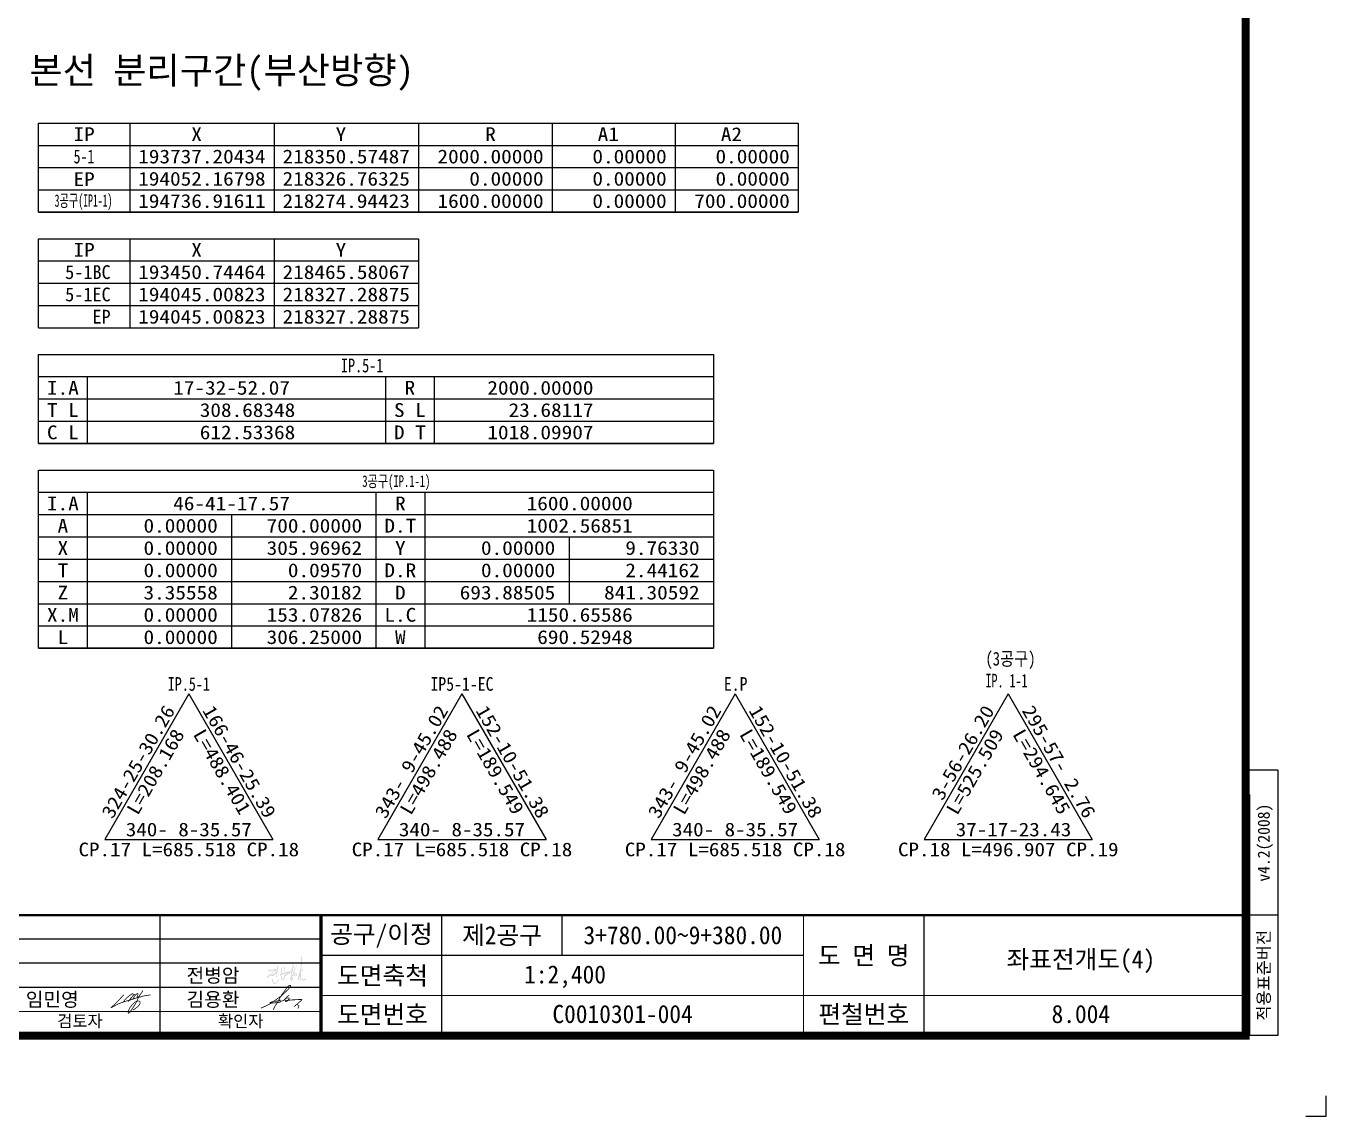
# Model space of a CAD drawing. Header units: millimetres. Extents: x 5421 to 6262, y 922 to 1516.
# Drawn here: x 5938.4 to 6261.9, y 921.7 to 1192.9 of the extents above; entities that cross this region are included whole.
import ezdxf
from ezdxf.enums import TextEntityAlignment as Align

# ---------------------------------------------------------------- set-up
doc = ezdxf.new("R2010")
doc.units = ezdxf.units.MM
for name, color, linetype in [('CA-ALGN-IPLN', 1, 'Continuous'), ('CA-ALGN-TEXT', 3, 'Continuous'), ('CA-TABL-LIN1', 4, 'Continuous'), ('CA-TABL-LIN2', 1, 'Continuous'), ('CA-TABL-TEX1', 6, 'Continuous'), ('CA-TABL-TEX2', 3, 'Continuous'), ('CA-TEXT', 3, 'Continuous'), ('CX-BORD', 3, 'Continuous'), ('CX-BORD-LIN1', 4, 'Continuous'), ('CX-BORD-LIN2', 3, 'Continuous'), ('CX-BORD-TEX2', 7, 'Continuous'), ('CX-BORD-TEX3', 6, 'Continuous'), ('CX-MISC', 2, 'Continuous'), ('CZ-TEX1', 6, 'Continuous')]:
    doc.layers.add(name, color=color, linetype=linetype)
doc.styles.add('RP2', font='DotumChe.ttf')
doc.styles.add('SEKO', font='DotumChe.ttf')
doc.styles.add('TB_TEXT', font='DotumChe.ttf')
doc.styles.add('TB_WBTXT', font='H2GTRE.TTF')
doc.styles.add('TB_WMTXT', font='DotumChe.ttf')

# ---------------------------------------------------------------- blocks, each defined once
blk = doc.blocks.new('CXBLKA1-KHCA')
at = {"layer": 'CX-BORD-TEX3'}
h = blk.add_hatch(color=256, dxfattribs=at)
h.paths.add_polyline_path([(561.18, 19.68), (561.15, 19.63), (561.07, 19.12), (560.88, 16.41), (560.66, 15.98), (560.6, 15.39), (560.35, 14.81), (560.21, 14.18), (560.3, 13.84), (560.57, 13.79), (561.17, 14.08), (561.31, 14.01), (561.49, 13.7), (561.73, 13.72), (562.18, 14.08), (562.2, 14.24), (562.13, 14.28), (561.7, 13.91), (561.56, 13.89), (561.29, 14.25), (561.05, 14.22), (560.54, 13.95), (560.4, 13.98), (560.39, 14.28), (560.53, 14.8), (560.59, 14.88), (560.61, 14.81), (560.64, 14.48), (560.81, 14.22), (560.89, 14.22), (560.93, 14.3), (560.87, 14.49), (560.96, 15.86), (561.02, 16.27), (561.2, 16.25), (561.41, 16.18), (561.51, 16.12), (561.58, 16.24), (561.4, 16.4), (561.21, 16.45), (561.05, 16.44), (561.19, 18.6), (561.31, 19.6), (561.23, 19.67)])
h.paths.add_polyline_path([(559.57, 15.36), (559.51, 15.32), (559.23, 15.19), (559.29, 15.09), (559.44, 14.95), (559.66, 14.94), (559.82, 15.11), (559.82, 15.32), (559.71, 15.36)], flags=16)
h.paths.add_polyline_path([(558.67, 14.1), (558.61, 14.03), (558.55, 14.06), (558.52, 14.01), (558.59, 13.89), (558.64, 13.84), (558.69, 13.92), (558.74, 14.07), (558.73, 14.17)], flags=16)
h.paths.add_polyline_path([(557.28, 15.56), (557.09, 15.51), (557.08, 15.1), (557.05, 15.09), (557.05, 14.98), (557.17, 15), (557.94, 15.5), (558.1, 15.69), (558.02, 15.71), (557.97, 15.66), (557.86, 15.67), (557.58, 15.35), (557.45, 15.28), (557.4, 15.33), (557.55, 15.61), (557.49, 15.63)], flags=16)
h.paths.add_polyline_path([(556.14, 15.1), (556.16, 15.2), (556.28, 15.19), (556.9, 15.46), (556.93, 15.23), (556.83, 14.51), (556.58, 14.02), (556.42, 13.97), (556.27, 14.14), (556.13, 14.68)], flags=16)
h.paths.add_polyline_path([(556.27, 16.9), (556.16, 16.99), (556.11, 16.89), (556.02, 15.96), (555.97, 15.24), (555.78, 15.15), (555.88, 15.02), (555.96, 15.04), (556.03, 14.3), (556.28, 13.85), (556.57, 13.81), (556.92, 14.26), (557.02, 14.71), (557.97, 15.36), (558.7, 16.11), (558.54, 14.98), (558.49, 14.61), (558.37, 14.3), (558.36, 13.92), (558.56, 13.7), (558.76, 13.7), (558.92, 13.98), (558.89, 14.41), (558.79, 14.43), (558.69, 14.39), (558.64, 14.35), (558.62, 14.41), (558.65, 14.54), (559.02, 15), (559.03, 15.05), (559.15, 15.07), (559.24, 14.89), (559.41, 14.77), (559.81, 14.85), (559.99, 15.09), (559.97, 15.34), (559.77, 15.52), (559.44, 15.48), (559.22, 15.37), (559.22, 15.72), (559.7, 16.95), (559.96, 17.25), (559.96, 17.4), (560.09, 17.58), (560, 17.56), (559.5, 16.8), (559.14, 16.01), (559.07, 15.62), (559.05, 15.24), (558.71, 14.86), (558.66, 14.89), (558.88, 16.14), (559.15, 17.21), (559.13, 17.59), (559.06, 17.64), (558.96, 17.51), (558.92, 17.18), (558.81, 16.64), (558.58, 16.19), (558.26, 15.83), (558.02, 15.95), (557.8, 15.89), (557.76, 15.83), (557.41, 15.77), (557.06, 15.67), (557.02, 17.04), (556.93, 17.11), (556.83, 17.08), (556.82, 16.92), (556.75, 16.8), (556.75, 16.64), (556.9, 16.63), (556.91, 15.65), (556.14, 15.35), (556.23, 16.47)])
h.paths.add_polyline_path([(553.83, 14.15), (553.9, 14.14), (554, 13.51), (554.26, 13.13), (554.6, 13.13), (555.02, 13.4), (555.45, 13.97), (555.54, 14.06), (555.56, 13.9), (555.08, 13.28), (554.6, 12.96), (554.21, 12.97), (553.92, 13.32), (553.79, 13.61), (553.76, 14.06)])
h.paths.add_polyline_path([(553.01, 14.94), (552.99, 14.92), (552.85, 14.79), (552.84, 14.71), (552.95, 14.74), (553.26, 15.05), (553.23, 15.07), (553.12, 15.02)], flags=16)
h.paths.add_polyline_path([(552.85, 16.39), (552.85, 16.51), (553.01, 16.5), (553.06, 16.45), (553.31, 16.21), (553.57, 16.22), (554.62, 16.56), (554.83, 16.55), (554.95, 16.46), (554.86, 16.36), (554.3, 15.87), (553.62, 15.18), (553.87, 15.06), (554.54, 15.51), (555.01, 16.23), (555.05, 17.42), (555.18, 17.42), (555.23, 16.77), (554.96, 14.35), (554.88, 14.45), (554.94, 15.73), (554.52, 15.27), (554.2, 15.04), (554.24, 14.83), (554.15, 14.77), (553.53, 15.01), (553.4, 14.98), (552.66, 14.38), (552.59, 14.53), (552.72, 14.87), (553.13, 15.2), (553.5, 15.22), (554.55, 16.32), (554.51, 16.36), (553.71, 16.1), (553.31, 16.02), (553, 16.19)])
at = {"layer": 'CX-BORD-LIN1', "const_width": 2}
blk.add_lwpolyline([(796, 0), (0, 0), (0, 554), (796, 554)], close=True, dxfattribs=at)
at = {"layer": 'CX-BORD-LIN1'}
for points, const_width in [([(796, 30), (0, 30)], 0.6), ([(566, 0), (566, 30)], 0.8), ([(566, 0), (566, 30)], 0.6), ([(686, 0), (686, 30)], 0.3), ([(566, 6), (270, 6)], 0.2)]:
    blk.add_lwpolyline(points, dxfattribs=dict(at, const_width=const_width))
blk.add_lwpolyline([(526, 0), (526, 30)], dxfattribs=at)
at = {"layer": 'CX-BORD-LIN2'}
for p, q in [((804, 66.03), (796, 66.03)), ((804, 66.03), (804, 0)), ((797, 60), (797, 0)), ((804, 30), (796, 30)), ((804, 0), (797, 0))]:
    blk.add_line(p, q, dxfattribs=at)
at = {"layer": 'CX-BORD-LIN2', "const_width": 0.3}
for points in [[(596, 0), (596, 30)], [(716, 0), (716, 30)], [(686, 20), (566, 20)], [(796, 10), (566, 10)]]:
    blk.add_lwpolyline(points, dxfattribs=at)
at = {"layer": 'CX-BORD-LIN2'}
for points in [[(626, 20), (626, 30)], [(566, 24), (270, 24)], [(566, 18), (270, 18)], [(566, 12), (270, 12)]]:
    blk.add_lwpolyline(points, dxfattribs=at)
at = {"layer": 'CX-BORD-TEX3', "const_width": 0.188}
for points in [[(516.86, 10.14), (516.64, 9.89), (516.46, 9.68), (516.31, 9.51), (516.19, 9.38), (516.09, 9.26), (516.01, 9.17), (515.94, 9.09), (515.88, 9.02), (515.81, 8.95), (515.75, 8.88), (515.69, 8.82), (515.62, 8.75), (515.56, 8.69), (515.49, 8.63), (515.43, 8.56), (515.37, 8.5), (515.31, 8.44), (515.24, 8.38), (515.18, 8.31), (515.12, 8.25), (515.07, 8.19), (515.01, 8.14), (514.95, 8.08), (514.9, 8.03), (514.85, 7.98), (514.81, 7.93), (514.76, 7.89), (514.72, 7.85), (514.67, 7.81), (514.62, 7.77), (514.57, 7.73), (514.52, 7.68), (514.47, 7.64), (514.42, 7.59), (514.36, 7.55), (514.3, 7.5), (514.25, 7.46), (514.19, 7.41), (514.14, 7.37), (514.1, 7.32), (514.05, 7.28), (514.02, 7.24), (513.98, 7.2), (513.95, 7.17), (513.92, 7.13), (513.9, 7.1), (513.87, 7.07), (513.85, 7.04), (513.82, 7.01), (513.8, 6.99), (513.78, 6.97), (513.77, 6.96), (513.77, 6.95), (513.78, 6.95), (513.8, 6.96), (513.84, 6.98), (513.89, 7.01), (513.96, 7.04), (514.05, 7.09), (514.14, 7.14), (514.24, 7.19), (514.35, 7.25), (514.46, 7.31), (514.57, 7.38), (514.69, 7.44), (514.8, 7.5), (514.91, 7.56), (515.02, 7.62), (515.13, 7.68), (515.23, 7.73), (515.34, 7.78), (515.44, 7.83), (515.54, 7.88), (515.64, 7.92), (515.74, 7.96), (515.84, 8), (515.94, 8.04), (516.04, 8.08), (516.13, 8.11), (516.23, 8.15), (516.33, 8.19), (516.43, 8.23), (516.54, 8.27), (516.64, 8.31), (516.74, 8.35), (516.85, 8.39), (516.96, 8.43), (517.07, 8.46), (517.18, 8.5), (517.29, 8.53), (517.41, 8.56), (517.52, 8.59), (517.64, 8.62), (517.76, 8.66), (517.89, 8.69), (518.02, 8.73), (518.15, 8.76), (518.28, 8.8), (518.42, 8.84), (518.56, 8.89), (518.69, 8.93), (518.83, 8.97), (518.96, 9.02), (519.09, 9.06), (519.22, 9.1), (519.34, 9.14), (519.46, 9.19), (519.59, 9.23), (519.71, 9.27), (519.83, 9.31), (519.96, 9.34), (520.09, 9.38), (520.22, 9.42), (520.36, 9.46), (520.49, 9.49), (520.63, 9.53), (520.77, 9.57), (520.9, 9.6), (521.03, 9.63), (521.15, 9.67), (521.27, 9.7), (521.38, 9.73), (521.48, 9.76), (521.59, 9.79), (521.69, 9.82), (521.79, 9.84), (521.9, 9.87), (522.01, 9.89), (522.13, 9.92), (522.26, 9.94), (522.4, 9.97), (522.57, 10), (522.76, 10.03), (522.99, 10.06), (523.25, 10.1), (523.56, 10.14)], [(516.76, 8.32), (516.88, 8.51), (516.99, 8.67), (517.09, 8.81), (517.18, 8.92), (517.26, 9.02), (517.33, 9.1), (517.4, 9.16), (517.46, 9.22), (517.52, 9.27), (517.57, 9.32), (517.62, 9.37), (517.67, 9.41), (517.72, 9.45), (517.77, 9.49), (517.81, 9.53), (517.86, 9.57), (517.91, 9.62), (517.96, 9.66), (518.02, 9.71), (518.07, 9.75), (518.12, 9.8), (518.18, 9.84), (518.23, 9.88), (518.28, 9.92), (518.33, 9.96), (518.38, 9.99), (518.42, 10.02), (518.47, 10.05), (518.51, 10.08), (518.55, 10.11), (518.59, 10.14), (518.63, 10.16), (518.67, 10.19), (518.7, 10.22), (518.74, 10.24), (518.77, 10.27), (518.8, 10.29), (518.84, 10.31), (518.87, 10.33), (518.89, 10.35), (518.92, 10.37), (518.95, 10.38), (518.98, 10.39), (519, 10.4), (519.03, 10.41), (519.05, 10.41), (519.07, 10.42), (519.1, 10.42), (519.12, 10.42), (519.15, 10.41), (519.17, 10.41), (519.19, 10.4), (519.21, 10.39), (519.23, 10.37), (519.24, 10.35), (519.26, 10.33), (519.27, 10.3), (519.28, 10.27), (519.28, 10.24), (519.28, 10.2), (519.28, 10.17), (519.28, 10.13), (519.27, 10.09), (519.26, 10.06), (519.25, 10.02), (519.23, 9.99), (519.22, 9.95), (519.2, 9.92), (519.18, 9.89), (519.15, 9.85), (519.13, 9.82), (519.1, 9.79), (519.08, 9.75), (519.05, 9.71), (519.02, 9.68), (518.99, 9.64), (518.96, 9.6), (518.93, 9.56), (518.9, 9.53), (518.86, 9.49), (518.83, 9.45), (518.79, 9.42), (518.76, 9.38), (518.72, 9.34), (518.69, 9.31), (518.65, 9.27), (518.62, 9.24), (518.58, 9.2), (518.55, 9.16), (518.51, 9.12), (518.48, 9.08), (518.44, 9.05), (518.41, 9.01), (518.38, 8.96), (518.34, 8.92), (518.3, 8.88), (518.27, 8.83), (518.23, 8.79), (518.2, 8.74), (518.16, 8.69), (518.13, 8.64), (518.11, 8.59), (518.09, 8.53), (518.07, 8.47)], [(519.29, 10.06), (519.37, 10.1), (519.43, 10.14), (519.5, 10.16), (519.55, 10.18), (519.6, 10.19), (519.65, 10.19), (519.69, 10.19), (519.72, 10.19), (519.75, 10.19), (519.77, 10.18), (519.79, 10.17), (519.8, 10.16), (519.8, 10.15), (519.81, 10.14), (519.8, 10.12), (519.79, 10.09), (519.77, 10.06), (519.75, 10.03), (519.73, 9.99), (519.7, 9.95), (519.68, 9.91), (519.65, 9.87), (519.62, 9.83), (519.59, 9.79), (519.57, 9.75), (519.54, 9.71), (519.52, 9.68), (519.5, 9.64), (519.48, 9.61), (519.46, 9.57), (519.43, 9.53), (519.41, 9.49), (519.38, 9.45), (519.35, 9.41), (519.32, 9.36), (519.28, 9.31), (519.23, 9.25), (519.17, 9.18), (519.1, 9.11), (519.01, 9.03)], [(519.85, 10.15), (519.97, 10.24), (520.07, 10.32), (520.15, 10.38), (520.21, 10.42), (520.26, 10.46), (520.3, 10.47), (520.33, 10.48), (520.36, 10.48), (520.38, 10.47), (520.4, 10.46), (520.41, 10.44), (520.42, 10.41), (520.43, 10.38), (520.44, 10.35), (520.44, 10.31), (520.44, 10.27), (520.43, 10.23), (520.42, 10.19), (520.41, 10.15), (520.39, 10.1), (520.38, 10.06), (520.36, 10.02), (520.35, 9.98), (520.33, 9.94), (520.32, 9.9), (520.31, 9.86), (520.3, 9.83), (520.28, 9.79), (520.27, 9.76), (520.26, 9.72), (520.25, 9.69), (520.23, 9.66), (520.22, 9.63), (520.21, 9.6), (520.19, 9.57), (520.18, 9.55), (520.18, 9.52), (520.18, 9.51), (520.19, 9.5), (520.21, 9.49), (520.23, 9.49), (520.27, 9.5), (520.31, 9.51), (520.36, 9.53), (520.42, 9.56), (520.47, 9.59), (520.53, 9.63), (520.58, 9.67), (520.63, 9.72), (520.68, 9.77), (520.72, 9.82), (520.77, 9.88), (520.81, 9.94), (520.85, 9.99), (520.88, 10.05), (520.92, 10.1), (520.96, 10.15), (520.99, 10.2), (521.02, 10.25), (521.06, 10.3), (521.09, 10.34), (521.12, 10.38), (521.15, 10.42), (521.18, 10.46), (521.21, 10.5), (521.23, 10.53), (521.26, 10.57), (521.29, 10.6), (521.32, 10.64), (521.35, 10.68), (521.38, 10.72), (521.41, 10.77), (521.45, 10.82), (521.48, 10.87), (521.52, 10.93), (521.55, 11), (521.58, 11.07), (521.59, 11.14), (521.6, 11.23), (521.59, 11.31)], [(551.05, 6.85), (551.38, 6.99), (551.66, 7.12), (551.91, 7.23), (552.13, 7.33), (552.32, 7.42), (552.49, 7.5), (552.64, 7.57), (552.78, 7.65), (552.92, 7.72), (553.05, 7.79), (553.18, 7.86), (553.3, 7.93), (553.42, 8), (553.54, 8.07), (553.65, 8.14), (553.76, 8.21), (553.87, 8.28), (553.97, 8.35), (554.07, 8.43), (554.17, 8.5), (554.27, 8.57), (554.36, 8.65), (554.46, 8.72), (554.56, 8.8), (554.66, 8.87), (554.76, 8.94), (554.86, 9.01), (554.96, 9.09), (555.06, 9.16), (555.16, 9.23), (555.26, 9.3), (555.36, 9.36), (555.46, 9.43), (555.56, 9.5), (555.65, 9.57), (555.74, 9.63), (555.84, 9.7), (555.92, 9.76), (556.01, 9.83), (556.1, 9.89), (556.18, 9.96), (556.26, 10.03), (556.34, 10.09), (556.42, 10.16), (556.49, 10.23), (556.56, 10.29), (556.63, 10.35), (556.69, 10.42), (556.75, 10.48), (556.81, 10.53), (556.87, 10.59), (556.92, 10.65), (556.98, 10.7), (557.03, 10.76), (557.09, 10.81), (557.14, 10.87), (557.2, 10.92), (557.26, 10.98), (557.32, 11.04), (557.38, 11.09), (557.44, 11.15), (557.5, 11.21), (557.56, 11.26), (557.62, 11.32), (557.67, 11.37), (557.72, 11.43), (557.77, 11.48), (557.82, 11.54), (557.87, 11.59), (557.91, 11.64), (557.95, 11.69), (557.99, 11.74), (558.03, 11.79), (558.06, 11.84), (558.09, 11.89), (558.13, 11.93), (558.15, 11.98), (558.18, 12.02), (558.21, 12.06), (558.24, 12.1), (558.27, 12.14), (558.29, 12.17), (558.31, 12.21), (558.34, 12.24), (558.36, 12.27), (558.37, 12.3), (558.38, 12.33), (558.39, 12.35), (558.39, 12.38), (558.39, 12.41), (558.39, 12.44), (558.37, 12.46), (558.36, 12.48), (558.34, 12.5), (558.31, 12.51), (558.28, 12.52), (558.25, 12.52), (558.21, 12.51), (558.17, 12.5), (558.12, 12.48), (558.07, 12.46), (558.03, 12.44), (557.97, 12.4), (557.92, 12.37), (557.87, 12.33), (557.82, 12.29), (557.77, 12.24), (557.71, 12.19), (557.66, 12.14), (557.61, 12.08), (557.56, 12.02), (557.51, 11.96), (557.46, 11.89), (557.42, 11.83), (557.37, 11.76), (557.33, 11.7), (557.28, 11.63), (557.24, 11.56), (557.19, 11.5), (557.15, 11.43), (557.1, 11.37), (557.06, 11.31), (557.01, 11.25), (556.97, 11.2), (556.92, 11.14), (556.87, 11.08), (556.82, 11.02), (556.78, 10.96), (556.73, 10.9), (556.68, 10.84), (556.63, 10.78), (556.58, 10.71), (556.53, 10.64), (556.47, 10.57), (556.42, 10.49), (556.37, 10.41), (556.31, 10.32), (556.25, 10.23), (556.19, 10.14), (556.14, 10.05), (556.08, 9.95), (556.02, 9.86), (555.97, 9.76), (555.91, 9.67), (555.86, 9.58), (555.81, 9.5), (555.76, 9.41), (555.71, 9.33), (555.66, 9.25), (555.61, 9.16), (555.56, 9.08), (555.51, 8.99), (555.47, 8.89), (555.42, 8.8), (555.37, 8.7), (555.31, 8.59), (555.26, 8.49), (555.2, 8.38), (555.14, 8.27), (555.08, 8.17), (555.01, 8.06), (554.95, 7.95), (554.88, 7.84), (554.81, 7.74), (554.74, 7.64), (554.68, 7.55), (554.62, 7.46), (554.57, 7.38), (554.53, 7.31), (554.49, 7.25), (554.46, 7.2), (554.44, 7.14), (554.41, 7.09), (554.39, 7.04), (554.36, 6.98), (554.33, 6.92), (554.3, 6.86), (554.27, 6.78), (554.24, 6.71), (554.2, 6.64), (554.16, 6.57), (554.13, 6.5), (554.09, 6.44), (554.06, 6.39)], [(555.52, 8.6), (555.66, 8.65), (555.75, 8.7), (555.81, 8.74), (555.83, 8.77), (555.82, 8.8), (555.8, 8.82), (555.76, 8.83), (555.7, 8.83), (555.65, 8.82), (555.59, 8.8), (555.52, 8.78), (555.45, 8.75), (555.38, 8.72), (555.31, 8.69), (555.24, 8.66), (555.16, 8.63), (555.08, 8.61), (555.01, 8.6), (554.93, 8.59), (554.85, 8.58), (554.77, 8.57), (554.7, 8.57), (554.62, 8.56), (554.55, 8.56), (554.49, 8.55), (554.42, 8.54), (554.36, 8.54), (554.3, 8.52), (554.24, 8.51), (554.18, 8.5), (554.12, 8.48), (554.06, 8.47), (553.99, 8.45), (553.92, 8.43), (553.86, 8.41), (553.79, 8.39), (553.72, 8.36), (553.65, 8.34), (553.58, 8.32), (553.52, 8.3), (553.46, 8.28), (553.41, 8.26), (553.36, 8.25), (553.32, 8.23), (553.29, 8.21), (553.27, 8.2), (553.26, 8.19), (553.27, 8.17), (553.29, 8.16), (553.32, 8.14), (553.37, 8.13), (553.42, 8.12), (553.49, 8.11), (553.56, 8.1), (553.65, 8.1), (553.73, 8.09), (553.82, 8.1), (553.92, 8.1), (554.02, 8.11), (554.11, 8.12), (554.21, 8.13), (554.31, 8.14), (554.4, 8.15), (554.49, 8.16), (554.58, 8.16), (554.66, 8.17), (554.74, 8.18), (554.81, 8.18), (554.88, 8.19), (554.96, 8.19), (555.03, 8.2), (555.1, 8.2), (555.17, 8.21), (555.24, 8.22), (555.31, 8.22), (555.38, 8.23), (555.45, 8.24), (555.51, 8.25), (555.57, 8.27), (555.63, 8.29), (555.68, 8.3), (555.72, 8.33), (555.77, 8.35), (555.81, 8.37), (555.84, 8.4), (555.88, 8.43), (555.93, 8.45), (555.97, 8.48), (556.02, 8.51), (556.08, 8.53), (556.14, 8.56), (556.2, 8.59), (556.26, 8.61), (556.32, 8.64), (556.38, 8.66), (556.44, 8.69), (556.5, 8.71), (556.56, 8.74), (556.61, 8.76), (556.66, 8.79), (556.72, 8.82), (556.77, 8.86), (556.82, 8.89), (556.87, 8.93), (556.92, 8.97), (556.97, 9.02), (557.02, 9.07), (557.06, 9.12), (557.11, 9.17), (557.15, 9.22), (557.19, 9.26), (557.22, 9.31), (557.25, 9.35), (557.28, 9.39), (557.3, 9.42), (557.32, 9.45), (557.34, 9.48), (557.36, 9.51), (557.38, 9.53), (557.4, 9.56), (557.42, 9.58), (557.45, 9.6), (557.48, 9.62), (557.5, 9.64), (557.53, 9.66), (557.57, 9.69), (557.6, 9.72), (557.64, 9.75), (557.68, 9.79), (557.72, 9.83), (557.77, 9.87), (557.82, 9.91), (557.88, 9.94), (557.95, 9.95), (558.02, 9.96), (558.1, 9.95)], [(520.53, 9.59), (520.49, 9.4), (520.44, 9.24), (520.39, 9.09), (520.34, 8.97), (520.3, 8.86), (520.25, 8.76), (520.21, 8.68), (520.17, 8.59), (520.13, 8.52), (520.09, 8.44), (520.06, 8.37), (520.03, 8.31), (519.99, 8.24), (519.96, 8.18), (519.93, 8.12), (519.89, 8.06), (519.86, 8), (519.83, 7.95), (519.79, 7.9), (519.76, 7.85), (519.73, 7.79), (519.69, 7.74), (519.65, 7.69), (519.62, 7.63), (519.58, 7.58), (519.55, 7.52), (519.51, 7.46), (519.47, 7.4), (519.44, 7.34), (519.4, 7.28), (519.37, 7.22), (519.33, 7.17), (519.3, 7.11), (519.27, 7.06), (519.24, 7), (519.2, 6.95), (519.17, 6.9), (519.14, 6.85), (519.11, 6.81), (519.08, 6.76), (519.05, 6.72), (519.02, 6.68), (518.99, 6.64), (518.96, 6.6), (518.93, 6.56), (518.9, 6.52), (518.87, 6.48), (518.84, 6.44), (518.81, 6.39), (518.78, 6.35), (518.75, 6.3), (518.72, 6.26), (518.69, 6.22), (518.66, 6.17), (518.64, 6.13), (518.61, 6.09), (518.59, 6.05), (518.57, 6.02), (518.55, 5.98), (518.53, 5.95), (518.51, 5.92), (518.49, 5.89), (518.47, 5.86), (518.45, 5.83), (518.43, 5.8), (518.4, 5.77), (518.37, 5.74), (518.35, 5.71), (518.32, 5.69), (518.29, 5.67), (518.26, 5.65), (518.24, 5.63), (518.21, 5.61), (518.18, 5.6), (518.16, 5.59), (518.13, 5.59), (518.11, 5.59), (518.09, 5.6), (518.07, 5.61), (518.05, 5.62), (518.04, 5.64), (518.03, 5.67), (518.02, 5.7), (518.01, 5.74), (518, 5.78), (518, 5.82), (518, 5.87), (518.01, 5.92), (518.02, 5.98), (518.04, 6.04), (518.06, 6.1), (518.08, 6.16), (518.1, 6.22), (518.13, 6.29), (518.15, 6.36), (518.18, 6.43), (518.21, 6.5), (518.24, 6.57), (518.27, 6.64), (518.31, 6.71), (518.34, 6.77), (518.37, 6.84), (518.4, 6.9), (518.44, 6.96), (518.47, 7.01), (518.5, 7.06), (518.53, 7.11), (518.57, 7.15), (518.6, 7.2), (518.64, 7.24), (518.67, 7.28), (518.71, 7.33), (518.74, 7.37), (518.78, 7.42), (518.82, 7.47), (518.86, 7.51), (518.9, 7.56), (518.94, 7.61), (518.98, 7.66), (519.02, 7.71), (519.06, 7.75), (519.11, 7.8), (519.15, 7.84), (519.2, 7.89), (519.24, 7.93), (519.29, 7.97), (519.33, 8.02), (519.38, 8.06), (519.42, 8.1), (519.47, 8.15), (519.52, 8.19), (519.56, 8.23), (519.61, 8.27), (519.66, 8.31), (519.71, 8.35), (519.76, 8.38), (519.81, 8.41), (519.87, 8.44), (519.92, 8.46), (519.98, 8.48), (520.03, 8.5), (520.09, 8.52), (520.14, 8.54), (520.19, 8.55), (520.24, 8.57), (520.29, 8.58), (520.34, 8.6), (520.39, 8.61), (520.43, 8.61), (520.48, 8.62), (520.53, 8.62), (520.57, 8.62), (520.62, 8.61), (520.67, 8.6), (520.71, 8.59), (520.76, 8.57), (520.8, 8.55), (520.84, 8.52), (520.87, 8.5), (520.9, 8.47), (520.92, 8.44), (520.94, 8.4), (520.95, 8.37), (520.96, 8.33), (520.97, 8.29), (520.97, 8.25), (520.97, 8.21), (520.96, 8.17), (520.96, 8.13), (520.95, 8.09), (520.94, 8.05), (520.93, 8), (520.92, 7.96), (520.91, 7.92), (520.9, 7.88), (520.88, 7.85), (520.86, 7.81), (520.84, 7.77), (520.82, 7.74), (520.8, 7.71), (520.78, 7.67), (520.76, 7.64), (520.73, 7.61), (520.71, 7.58), (520.68, 7.54), (520.65, 7.51), (520.62, 7.48), (520.59, 7.44), (520.55, 7.41), (520.52, 7.37), (520.49, 7.34), (520.45, 7.3), (520.42, 7.27), (520.38, 7.24), (520.35, 7.2), (520.31, 7.17), (520.27, 7.13), (520.23, 7.1), (520.2, 7.07), (520.16, 7.03), (520.12, 7), (520.08, 6.97), (520.04, 6.94), (520.01, 6.91), (519.97, 6.89), (519.93, 6.86), (519.9, 6.83), (519.86, 6.8), (519.83, 6.78), (519.8, 6.75), (519.77, 6.72), (519.73, 6.7), (519.7, 6.67), (519.67, 6.64), (519.64, 6.62), (519.6, 6.59), (519.57, 6.56), (519.53, 6.54), (519.48, 6.51), (519.43, 6.49), (519.37, 6.46), (519.3, 6.43), (519.22, 6.41), (519.13, 6.38)], [(557.15, 9.21), (557.28, 9.27), (557.4, 9.32), (557.51, 9.35), (557.61, 9.38), (557.7, 9.39), (557.77, 9.39), (557.84, 9.39), (557.89, 9.38), (557.94, 9.38), (557.98, 9.37), (558.01, 9.35), (558.04, 9.34), (558.06, 9.33), (558.08, 9.31), (558.08, 9.3), (558.09, 9.28), (558.09, 9.26), (558.09, 9.24), (558.09, 9.22), (558.08, 9.2), (558.06, 9.18), (558.05, 9.15), (558.03, 9.13), (558.01, 9.1), (557.98, 9.07), (557.96, 9.04), (557.93, 9), (557.9, 8.97), (557.86, 8.94), (557.83, 8.9), (557.79, 8.86), (557.76, 8.83), (557.73, 8.79), (557.69, 8.75), (557.66, 8.71), (557.63, 8.68), (557.59, 8.64), (557.55, 8.61), (557.52, 8.58), (557.48, 8.56), (557.44, 8.54), (557.4, 8.52), (557.36, 8.51), (557.31, 8.5), (557.27, 8.5), (557.23, 8.5), (557.19, 8.51), (557.16, 8.52), (557.13, 8.55), (557.1, 8.57), (557.07, 8.61), (557.05, 8.65), (557.03, 8.7), (557.01, 8.76), (556.99, 8.84), (556.98, 8.92)], [(557.07, 8.8), (557.34, 8.8), (557.56, 8.8), (557.75, 8.81), (557.91, 8.81), (558.05, 8.82), (558.16, 8.82), (558.26, 8.83), (558.35, 8.84), (558.44, 8.85), (558.52, 8.85), (558.6, 8.86), (558.68, 8.87), (558.76, 8.88), (558.83, 8.89), (558.9, 8.9), (558.97, 8.9), (559.04, 8.91), (559.11, 8.91), (559.18, 8.91), (559.25, 8.92), (559.32, 8.92), (559.39, 8.92), (559.46, 8.92), (559.54, 8.93), (559.62, 8.93), (559.7, 8.93), (559.78, 8.94), (559.86, 8.95), (559.94, 8.95), (560.02, 8.96), (560.1, 8.96), (560.17, 8.97), (560.24, 8.97), (560.31, 8.98), (560.37, 8.98), (560.43, 8.99), (560.48, 8.99), (560.53, 8.99), (560.57, 8.99), (560.61, 9), (560.64, 9), (560.68, 9), (560.71, 9), (560.74, 9), (560.76, 9), (560.79, 9), (560.82, 9), (560.85, 9), (560.89, 9), (560.92, 9), (560.96, 9), (561, 9), (561.03, 9), (561.07, 9), (561.1, 9), (561.13, 8.99), (561.16, 8.99), (561.19, 8.98), (561.21, 8.98), (561.23, 8.97), (561.24, 8.96), (561.24, 8.94), (561.24, 8.93), (561.23, 8.91), (561.21, 8.88), (561.19, 8.86), (561.16, 8.83), (561.13, 8.8), (561.09, 8.76), (561.05, 8.73), (561.01, 8.69), (560.96, 8.66), (560.92, 8.62), (560.87, 8.59), (560.83, 8.55), (560.78, 8.51), (560.74, 8.48), (560.69, 8.44), (560.65, 8.4), (560.6, 8.37), (560.56, 8.33), (560.52, 8.29), (560.48, 8.25), (560.44, 8.21), (560.4, 8.18), (560.36, 8.14), (560.32, 8.1), (560.29, 8.07), (560.25, 8.03), (560.22, 8), (560.18, 7.96), (560.15, 7.93), (560.12, 7.9), (560.08, 7.87), (560.05, 7.84), (560.02, 7.82), (559.98, 7.79), (559.95, 7.77), (559.91, 7.75), (559.88, 7.72), (559.84, 7.7), (559.8, 7.68), (559.76, 7.65), (559.72, 7.62), (559.68, 7.59), (559.64, 7.55), (559.6, 7.51), (559.56, 7.46), (559.51, 7.41), (559.46, 7.35), (559.41, 7.28), (559.36, 7.2)], [(560, 7.81), (560.17, 7.7), (560.29, 7.61), (560.38, 7.53), (560.43, 7.46), (560.45, 7.4), (560.46, 7.35), (560.45, 7.3), (560.44, 7.25), (560.42, 7.21), (560.41, 7.17), (560.39, 7.12), (560.37, 7.07), (560.34, 7.01), (560.3, 6.94), (560.25, 6.85), (560.19, 6.75)]]:
    blk.add_lwpolyline(points, dxfattribs=at)
at = {"layer": 'CX-MISC'}
blk.add_lwpolyline([(811, -20), (816, -20), (816, -15)], dxfattribs=at)
at = {"layer": 'CX-BORD-LIN1', "style": 'TB_TEXT'}
for tag, height, p in [('TR_RNUM4', 3, (285.11, 26.64)), ('TR_RDAT4', 3.5, (317.5, 27)), ('TR_DGN4', 3.5, (459.12, 27)), ('TR_CHK4', 3.5, (499.12, 27)), ('TR_APP4', 3.5, (539.12, 27)), ('TR_RDAT3', 3.5, (317.5, 21)), ('TR_DGN3', 3.5, (459.12, 21)), ('TR_CHK3', 3.5, (499.12, 21)), ('TR_APP3', 3.5, (539.12, 21)), ('TR_RNUM3', 3, (285.11, 20.64)), ('TR_RDAT2', 3.5, (317.5, 15)), ('TR_DGN2', 3.5, (459.12, 15)), ('TR_CHK2', 3.5, (499.12, 15)), ('TR_APP2', 3.5, (539.12, 15)), ('TR_RNUM2', 3, (285.11, 14.64)), ('TR_RNUM1', 3, (285.11, 8.64)), ('TR_RDAT1', 3.5, (317.5, 9)), ('TR_DGN1', 3.5, (459.12, 9)), ('TR_CHK1', 3.5, (499.12, 9)), ('TR_APP1', 3.5, (539.12, 9))]:
    blk.add_attdef(tag, text='', height=height, dxfattribs=at).set_placement(p, align=Align.MIDDLE_CENTER)
for tag, p in [('TR_RCON4', (342.3, 27)), ('TR_RCON3', (342.3, 21)), ('TR_RCON2', (342.3, 15)), ('TR_RCON1', (342.3, 9))]:
    blk.add_attdef(tag, text='', height=3.5, dxfattribs=at).set_placement(p, align=Align.MIDDLE_LEFT)
at = {"layer": 'CX-BORD-LIN2', "style": 'TB_TEXT'}
blk.add_text('적용표준버전', height=3, rotation=90, dxfattribs=at).set_placement((800.5, 15), align=Align.MIDDLE_CENTER)
blk.add_attdef('TD_VERSION', text='', height=3, rotation=90, dxfattribs=at).set_placement((800.5, 48.01), align=Align.MIDDLE_CENTER)
at = {"layer": 'CX-BORD-TEX2', "style": 'TB_WMTXT'}
for tag, height, p in [('TB_CNAME', 5, (15.34, 531.83)), ('TB_CSCOP', 4, (16.63, 523.83))]:
    blk.add_attdef(tag, text='', height=height, dxfattribs=at).set_placement(p, align=Align.BOTTOM_LEFT)
at = {"layer": 'CX-BORD-TEX2', "style": 'TB_WBTXT'}
for tag, height, p in [('TB_MTITIL', 10, (398, 533.33)), ('TB_STITL', 7, (398, 518.33))]:
    blk.add_attdef(tag, text='', height=height, dxfattribs=at).set_placement(p, align=Align.MIDDLE_CENTER)
at = {"layer": 'CX-BORD-TEX3', "style": 'TB_TEXT'}
for s, height, p in [('공구/이정', 4.5, (581, 25)), ('도 면 명', 4.5, (701, 20)), ('도면축척', 4.5, (581.29, 15)), ('도면번호', 4.5, (581.29, 5.39)), ('편철번호', 4.5, (701, 5.39)), ('검토자', 3, (506, 3.66)), ('확인자', 3, (546, 3.66))]:
    blk.add_text(s, height=height, dxfattribs=at).set_placement(p, align=Align.MIDDLE)
for tag, height, p in [('TD_DCOMP', 4.5, (217.5, 25)), ('TD_CSECT', 4.5, (611, 25)), ('TD_CDIST', 4.5, (656, 25)), ('TD_DNAME_TOP', 4.5, (755, 25)), ('TD_DNAME_MAIN', 4.5, (755, 19.01)), ('TD_CCOMP', 4.5, (217.5, 15)), ('TD_HSCAL', 4.5, (626.7, 15.24)), ('TD_VSCAL', 4.5, (655.78, 15.24)), ('TD_DNAME_BOT', 3, (755, 13.65)), ('TD_CNAME', 5, (65, 5.75)), ('TD_FIELD', 4.5, (182.5, 5.53)), ('TD_CSTEP', 4.5, (253.24, 5.53)), ('TD_DWGCODE', 4.5, (641, 5.39)), ('TD_DWGNO', 4.5, (755, 5.39))]:
    blk.add_attdef(tag, text='', height=height, dxfattribs=at).set_placement(p, align=Align.MIDDLE_CENTER)

msp = doc.modelspace()

# ---------------------------------------------------------------- linework, layer by layer
at = {"layer": 'CA-ALGN-IPLN', "linetype": 'Continuous'}
for p, q in [((5978.95, 1026.73), (5958.04, 990.52)), ((5978.95, 1026.73), (5999.86, 990.52)), ((6046.9, 1026.73), (6025.99, 990.52)), ((6046.9, 1026.73), (6067.81, 990.52)), ((6114.86, 1026.73), (6093.95, 990.52)), ((6114.86, 1026.73), (6135.77, 990.52)), ((6182.81, 1026.73), (6161.9, 990.52)), ((6182.81, 1026.73), (6203.72, 990.52)), ((5958.04, 990.52), (5999.86, 990.52)), ((6025.99, 990.52), (6067.81, 990.52)), ((6093.95, 990.52), (6135.77, 990.52)), ((6161.9, 990.52), (6203.72, 990.52))]:
    msp.add_line(p, q, dxfattribs=at)
at = {"layer": 'CA-TABL-LIN1', "linetype": 'Continuous'}
for p, q in [((5941.55, 1168.78), (6130.57, 1168.78)), ((5941.55, 1146.6), (5941.55, 1168.78)), ((5964.25, 1168.78), (5964.25, 1146.6)), ((6130.57, 1168.78), (6130.57, 1146.6)), ((5941.55, 1163.23), (6130.57, 1163.23)), ((5941.55, 1163.23), (6130.57, 1163.23)), ((6130.57, 1146.6), (5941.55, 1146.6)), ((5941.55, 1146.6), (6130.57, 1146.6)), ((5941.55, 1140), (6036.06, 1140)), ((5941.55, 1117.82), (5941.55, 1140)), ((5964.25, 1140), (5964.25, 1117.82)), ((6036.06, 1140), (6036.06, 1117.82)), ((5941.55, 1134.46), (6036.06, 1134.46)), ((5941.55, 1117.82), (6036.06, 1117.82)), ((5941.55, 1111.22), (6109.45, 1111.22)), ((5941.55, 1089.05), (5941.55, 1111.22)), ((6109.45, 1111.22), (6109.45, 1089.05)), ((5941.55, 1105.68), (6109.45, 1105.68)), ((5953.69, 1105.68), (5953.69, 1089.05)), ((6027.87, 1105.68), (6027.87, 1089.05)), ((6040.02, 1105.68), (6040.02, 1089.05)), ((6109.45, 1089.05), (5941.55, 1089.05)), ((5941.55, 1089.05), (6109.45, 1089.05)), ((5941.55, 1082.45), (6109.45, 1082.45)), ((5941.55, 1038.1), (5941.55, 1082.45)), ((6109.45, 1082.45), (6109.45, 1038.1)), ((5941.55, 1076.9), (6109.45, 1076.9)), ((5953.69, 1076.9), (5953.69, 1038.1)), ((6025.5, 1076.9), (6025.5, 1038.1)), ((6037.64, 1076.9), (6037.64, 1038.1)), ((6109.45, 1038.1), (5941.55, 1038.1)), ((5941.55, 1038.1), (6109.45, 1038.1))]:
    msp.add_line(p, q, dxfattribs=at)
at = {"layer": 'CA-TABL-LIN2', "linetype": 'Continuous'}
for p, q in [((6000.15, 1168.78), (6000.15, 1146.6)), ((6036.06, 1168.78), (6036.06, 1146.6)), ((6069.32, 1168.78), (6069.32, 1146.6)), ((6099.95, 1168.78), (6099.95, 1146.6)), ((5941.55, 1157.69), (6130.57, 1157.69)), ((5941.55, 1152.14), (6130.57, 1152.14)), ((6000.15, 1140), (6000.15, 1117.82)), ((5941.55, 1128.91), (6036.06, 1128.91)), ((5941.55, 1123.37), (6036.06, 1123.37)), ((5941.55, 1100.14), (6109.45, 1100.14)), ((5941.55, 1094.59), (6109.45, 1094.59)), ((5941.55, 1071.36), (6109.45, 1071.36)), ((5989.59, 1071.36), (5989.59, 1038.1)), ((5941.55, 1065.82), (6109.45, 1065.82)), ((6073.55, 1065.82), (6073.55, 1049.18)), ((5941.55, 1060.27), (6109.45, 1060.27)), ((5941.55, 1054.73), (6109.45, 1054.73)), ((5941.55, 1049.18), (6109.45, 1049.18)), ((5941.55, 1043.64), (6109.45, 1043.64))]:
    msp.add_line(p, q, dxfattribs=at)

# ---------------------------------------------------------------- block references
at = {"layer": 'CX-BORD'}
ref = msp.add_blockref('CXBLKA1-KHCA', (5445.86, 941.71), dxfattribs=at)
ref.add_attrib('TD_DNAME_MAIN', '좌표전개도(4)', dxfattribs={"layer": 'CX-BORD-TEX3', "height": 4.5, "style": 'TB_TEXT'}).set_placement((6200.86, 960.72), align=Align.MIDDLE_CENTER)
ref.add_attrib('TD_CSECT', '제2공구', dxfattribs={"layer": 'CX-BORD-TEX3', "height": 4.5, "style": 'TB_TEXT'}).set_placement((6056.86, 966.71), align=Align.MIDDLE_CENTER)
ref.add_attrib('TD_CDIST', '3+780.00~9+380.00', dxfattribs={"layer": 'CX-BORD-TEX3', "height": 4.5, "style": 'TB_TEXT'}).set_placement((6101.86, 966.71), align=Align.MIDDLE_CENTER)
ref.add_attrib('TD_HSCAL', '1:2,400', dxfattribs={"layer": 'CX-BORD-TEX3', "height": 4.5, "style": 'TB_TEXT'}).set_placement((6072.55, 956.95), align=Align.MIDDLE_CENTER)
ref.add_attrib('TR_CHK1', '임민영', dxfattribs={"layer": 'CX-BORD-LIN1', "height": 3.5, "style": 'TB_TEXT'}).set_placement((5944.97, 950.71), align=Align.MIDDLE_CENTER)
ref.add_attrib('TR_APP1', '김용환', dxfattribs={"layer": 'CX-BORD-LIN1', "height": 3.5, "style": 'TB_TEXT'}).set_placement((5984.97, 950.71), align=Align.MIDDLE_CENTER)
ref.add_attrib('TR_APP2', '전병암', dxfattribs={"layer": 'CX-BORD-LIN1', "height": 3.5, "style": 'TB_TEXT'}).set_placement((5984.97, 956.71), align=Align.MIDDLE_CENTER)
ref.add_attrib('TD_DWGNO', '8.004', dxfattribs={"layer": 'CX-BORD-TEX3', "height": 4.5, "style": 'TB_TEXT'}).set_placement((6200.86, 947.1), align=Align.MIDDLE_CENTER)
ref.add_attrib('TD_DWGCODE', 'C0010301-004', dxfattribs={"layer": 'CX-BORD-TEX3', "height": 4.5, "style": 'TB_TEXT'}).set_placement((6086.86, 947.1), align=Align.MIDDLE_CENTER)
ref.add_attrib('TD_VERSION', 'v4.2(2008)', dxfattribs={"layer": 'CX-BORD-LIN2', "height": 3, "rotation": 90, "style": 'TB_TEXT'}).set_placement((6246.36, 989.73), align=Align.MIDDLE_CENTER)

# ---------------------------------------------------------------- texts
at = {"layer": 'CA-ALGN-TEXT'}
for s, style, width, p, p2 in [('(3공구)', 'SEKO', 0.99894, (6177.15, 1033.81), (6189.6, 1033.81)), ('IP. 1-1', 'RP2', 0.552268, (6177.15, 1028.34), (6187.6, 1028.34)), ('IP.5-1', 'RP2', 0.673077, (5973.72, 1027.52), (5984.18, 1027.52)), ('IP5-1-EC', 'RP2', 0.613437, (6039.06, 1027.52), (6054.74, 1027.52)), ('     E.P', 'RP2', 0.637652, (6102.25, 1027.52), (6117.93, 1027.52))]:
    msp.add_text(s, height=3.398, dxfattribs=dict(at, style=style, width=width)).set_placement(p, p2, align=Align.FIT)
at = {"layer": 'CA-TABL-TEX1'}
for s, height, style, width, p, p2 in [('IP', 3.432, 'RP2', 1.242604, (5950.26, 1164.29), (5955.54, 1164.29)), ('X', 3.43, 'RP2', 0.950226, (5979.56, 1164.29), (5982.2, 1164.29)), ('Y', 3.43, 'RP2', 0.950226, (6015.47, 1164.29), (6018.11, 1164.29)), ('R', 3.43, 'RP2', 0.897436, (6052.69, 1164.29), (6055.33, 1164.29)), ('A1', 3.432, 'RP2', 1.114058, (6080.67, 1164.29), (6085.95, 1164.29)), ('A2', 3.432, 'RP2', 0.923077, (6111.3, 1164.29), (6116.58, 1164.29)), ('5-1', 3.432, 'RP2', 0.557195, (5950.28, 1158.74), (5955.47, 1158.74)), ('EP', 3.432, 'RP2', 0.873181, (5950.26, 1153.1), (5955.54, 1153.1)), ('3공구(IP1-1)', 3.089, 'SEKO', 0.595669, (5945.56, 1147.95), (5959.93, 1147.95)), ('IP', 3.432, 'RP2', 1.242604, (5950.26, 1135.51), (5955.54, 1135.51)), ('X', 3.43, 'RP2', 0.950226, (5979.56, 1135.51), (5982.2, 1135.51)), ('Y', 3.43, 'RP2', 0.950226, (6015.47, 1135.51), (6018.11, 1135.51)), ('  5-1BC', 3.432, 'RP2', 0.659341, (5943.66, 1129.97), (5959.5, 1129.97)), ('  5-1EC', 3.432, 'RP2', 0.668435, (5943.66, 1124.42), (5959.5, 1124.42)), ('     EP', 3.432, 'RP2', 0.682557, (5943.66, 1118.88), (5959.5, 1118.88)), ('IP.5-1', 3.432, 'RP2', 0.673077, (6016.79, 1106.74), (6027.35, 1106.74)), ('I.A', 3.432, 'RP2', 1.384615, (5943.66, 1101.19), (5951.58, 1101.19)), ('R', 3.43, 'RP2', 0.897436, (6032.63, 1101.19), (6035.27, 1101.19)), ('T L', 3.432, 'RP2', 0.914369, (5943.66, 1095.65), (5951.58, 1095.65)), ('S L', 3.432, 'RP2', 0.850202, (6029.99, 1095.65), (6037.91, 1095.65)), ('C L', 3.432, 'RP2', 0.835544, (5943.66, 1090.1), (5951.58, 1090.1)), ('D T', 3.432, 'RP2', 0.850202, (6029.99, 1090.1), (6037.91, 1090.1)), ('3공구(IP.1-1)', 2.9172, 'SEKO', 0.700183, (6022.11, 1078.22), (6039.04, 1078.22)), ('I.A', 3.432, 'RP2', 1.384615, (5943.66, 1072.42), (5951.58, 1072.42)), ('R', 3.43, 'RP2', 0.897436, (6030.25, 1072.42), (6032.89, 1072.42)), ('A', 3.43, 'RP2', 0.950226, (5946.3, 1066.87), (5948.94, 1066.87)), ('D.T', 3.432, 'RP2', 1.053512, (6027.61, 1066.87), (6035.53, 1066.87)), ('X', 3.43, 'RP2', 0.950226, (5946.3, 1061.33), (5948.94, 1061.33)), ('Y', 3.43, 'RP2', 0.950226, (6030.25, 1061.33), (6032.89, 1061.33)), ('T', 3.43, 'RP2', 1.076923, (5946.3, 1055.78), (5948.94, 1055.78)), ('D.R', 3.432, 'RP2', 0.989011, (6027.61, 1055.78), (6035.53, 1055.78)), ('Z', 3.43, 'RP2', 0.950226, (5946.3, 1050.24), (5948.94, 1050.24)), ('D', 3.43, 'RP2', 0.897436, (6030.25, 1050.24), (6032.89, 1050.24)), ('X.M', 3.432, 'RP2', 0.969231, (5943.66, 1044.7), (5951.58, 1044.7)), ('L.C', 3.432, 'RP2', 1.076923, (6027.61, 1044.7), (6035.53, 1044.7)), ('L', 3.43, 'RP2', 1.009615, (5946.3, 1039.15), (5948.94, 1039.15)), ('W', 3.43, 'RP2', 0.734266, (6030.25, 1039.15), (6032.89, 1039.15))]:
    msp.add_text(s, height=height, dxfattribs=dict(at, style=style, width=width)).set_placement(p, p2, align=Align.FIT)
at = {"layer": 'CA-TABL-TEX2', "style": 'RP2'}
for s, width, p, p2 in [('193737.20434', 0.850202, (5966.36, 1158.74), (5998.04, 1158.74)), ('218350.57487', 0.853948, (6002.27, 1158.74), (6033.95, 1158.74)), (' 2000.00000', 0.85429, (6038.17, 1158.74), (6067.21, 1158.74)), ('   0.00000', 0.850202, (6071.43, 1158.74), (6097.83, 1158.74)), ('   0.00000', 0.850202, (6102.06, 1158.74), (6128.46, 1158.74)), ('194052.16798', 0.853948, (5966.36, 1153.2), (5998.04, 1153.2)), ('218326.76325', 0.853948, (6002.27, 1153.2), (6033.95, 1153.2)), ('    0.00000', 0.842144, (6038.17, 1153.2), (6067.21, 1153.2)), ('   0.00000', 0.850202, (6071.43, 1153.2), (6097.83, 1153.2)), ('   0.00000', 0.850202, (6102.06, 1153.2), (6128.46, 1153.2)), ('194736.91611', 0.877132, (5966.36, 1147.66), (5998.04, 1147.66)), ('218274.94423', 0.853948, (6002.27, 1147.66), (6033.95, 1147.66)), (' 1600.00000', 0.85429, (6038.17, 1147.66), (6067.21, 1147.66)), ('   0.00000', 0.850202, (6071.43, 1147.66), (6097.83, 1147.66)), (' 700.00000', 0.859247, (6102.06, 1147.66), (6128.46, 1147.66)), ('193450.74464', 0.850202, (5966.36, 1129.97), (5998.04, 1129.97)), ('218465.58067', 0.853948, (6002.27, 1129.97), (6033.95, 1129.97)), ('194045.00823', 0.853948, (5966.36, 1124.42), (5998.04, 1124.42)), ('218327.28875', 0.853948, (6002.27, 1124.42), (6033.95, 1124.42)), ('194045.00823', 0.853948, (5966.36, 1118.88), (5998.04, 1118.88)), ('218327.28875', 0.853948, (6002.27, 1118.88), (6033.95, 1118.88)), ('17-32-52.07', 0.81138, (5975.07, 1101.19), (6004.11, 1101.19)), ('17-32-52.07', 0.81138, (5975.07, 1101.19), (6004.11, 1101.19)), ('  2000.00000', 0.84649, (6047.94, 1101.19), (6079.62, 1101.19)), ('   308.68348', 0.842809, (5973.75, 1095.65), (6005.43, 1095.65)), ('    23.68117', 0.839161, (6047.94, 1095.65), (6079.62, 1095.65)), ('   612.53368', 0.842809, (5973.75, 1090.1), (6005.43, 1090.1)), ('  1018.09907', 0.84649, (6047.94, 1090.1), (6079.62, 1090.1)), ('46-41-17.57', 0.81138, (5975.07, 1072.42), (6004.11, 1072.42)), ('46-41-17.57', 0.81138, (5975.07, 1072.42), (6004.11, 1072.42)), ('  1600.00000', 0.84649, (6057.71, 1072.42), (6089.39, 1072.42)), ('     0.00000', 0.835544, (5954.48, 1066.87), (5986.16, 1066.87)), ('   700.00000', 0.842809, (5990.39, 1066.87), (6022.07, 1066.87)), ('  1002.56851', 0.869265, (6057.71, 1066.87), (6089.39, 1066.87)), ('     0.00000', 0.835544, (5954.48, 1061.33), (5986.16, 1061.33)), ('   305.96962', 0.842809, (5990.39, 1061.33), (6022.07, 1061.33)), ('     0.00000', 0.835544, (6038.43, 1061.33), (6070.11, 1061.33)), ('     9.76330', 0.835544, (6074.34, 1061.33), (6106.02, 1061.33)), ('     0.00000', 0.835544, (5954.48, 1055.78), (5986.16, 1055.78)), ('     0.09570', 0.835544, (5990.39, 1055.78), (6022.07, 1055.78)), ('     0.00000', 0.835544, (6038.43, 1055.78), (6070.11, 1055.78)), ('     2.44162', 0.835544, (6074.34, 1055.78), (6106.02, 1055.78)), ('     3.35558', 0.835544, (5954.48, 1050.24), (5986.16, 1050.24)), ('     2.30182', 0.835544, (5990.39, 1050.24), (6022.07, 1050.24)), ('   693.88505', 0.842809, (6038.43, 1050.24), (6070.11, 1050.24)), ('   841.30592', 0.842809, (6074.34, 1050.24), (6106.02, 1050.24)), ('     0.00000', 0.835544, (5954.48, 1044.7), (5986.16, 1044.7)), ('   153.07826', 0.842809, (5990.39, 1044.7), (6022.07, 1044.7)), ('  1150.65586', 0.84649, (6057.71, 1044.7), (6089.39, 1044.7)), ('     0.00000', 0.835544, (5954.48, 1039.15), (5986.16, 1039.15)), ('   306.25000', 0.842809, (5990.39, 1039.15), (6022.07, 1039.15)), ('   690.52948', 0.842809, (6057.71, 1039.15), (6089.39, 1039.15))]:
    msp.add_text(s, height=3.432, dxfattribs=dict(at, width=width)).set_placement(p, p2, align=Align.FIT)
at = {"layer": 'CA-TEXT', "style": 'RP2'}
for s, height, rotation, width, p, p2 in [('324-25-30.26', 3.3977, 60, 0.811072, (5959.98, 995.44), (5975.66, 1022.6)), ('166-46-25.39', 3.3977, 300, 0.81448, (5982.24, 1022.6), (5997.92, 995.44)), ('343- 9-45.02', 3.3977, 60, 0.807692, (6027.93, 995.44), (6043.61, 1022.6)), ('152-10-51.38', 3.3977, 300, 0.811072, (6050.2, 1022.6), (6065.88, 995.44)), ('343- 9-45.02', 3.3977, 60, 0.807692, (6095.88, 995.44), (6111.56, 1022.6)), ('152-10-51.38', 3.3977, 300, 0.811072, (6118.15, 1022.6), (6133.83, 995.44)), ('  3-56-26.20', 3.3977, 60, 0.804341, (6163.84, 995.44), (6179.52, 1022.6)), ('295-57- 2.76', 3.3977, 300, 0.807692, (6186.1, 1022.6), (6201.79, 995.44)), ('L=208.168', 3.398, 60, 0.855204, (5966.24, 996.35), (5978, 1016.72)), ('L=488.401', 3.398, 300, 0.886492, (5979.9, 1016.72), (5991.66, 996.35)), ('L=498.488', 3.398, 60, 0.855204, (6034.19, 996.35), (6045.95, 1016.72)), ('L=189.549', 3.398, 300, 0.860264, (6047.86, 1016.72), (6059.62, 996.35)), ('L=498.488', 3.398, 60, 0.855204, (6102.14, 996.35), (6113.91, 1016.72)), ('L=189.549', 3.398, 300, 0.860264, (6115.81, 1016.72), (6127.57, 996.35)), ('L=525.509', 3.398, 60, 0.860264, (6170.1, 996.35), (6181.86, 1016.72)), ('L=294.645', 3.398, 300, 0.855204, (6183.76, 1016.72), (6195.52, 996.35)), (' 37-17-23.43', 3.3977, 360, 0.807692, (6167.13, 991.3), (6198.49, 991.3)), ('L=496.907', 3.398, 360, 0.855204, (6171.05, 986.34), (6194.57, 986.34))]:
    msp.add_text(s, height=height, rotation=rotation, dxfattribs=dict(at, width=width)).set_placement(p, p2, align=Align.FIT)
for s, height, width, p, p2 in [('340- 8-35.57', 3.3977, 0.807692, (5963.27, 991.3), (5994.63, 991.3)), ('340- 8-35.57', 3.3977, 0.807692, (6031.22, 991.3), (6062.59, 991.3)), ('340- 8-35.57', 3.3977, 0.807692, (6099.18, 991.3), (6130.54, 991.3)), ('CP.17', 3.398, 0.907519, (5951.51, 986.34), (5964.58, 986.34)), ('L=685.518', 3.398, 0.855204, (5967.19, 986.34), (5990.71, 986.34)), ('CP.18', 3.398, 0.907519, (5993.32, 986.34), (6006.39, 986.34)), ('CP.17', 3.398, 0.907519, (6019.46, 986.34), (6032.53, 986.34)), ('L=685.518', 3.398, 0.855204, (6035.14, 986.34), (6058.66, 986.34)), ('CP.18', 3.398, 0.907519, (6061.28, 986.34), (6074.35, 986.34)), ('CP.17', 3.398, 0.907519, (6087.41, 986.34), (6100.48, 986.34)), ('L=685.518', 3.398, 0.855204, (6103.1, 986.34), (6126.62, 986.34)), ('CP.18', 3.398, 0.907519, (6129.23, 986.34), (6142.3, 986.34)), ('CP.18', 3.398, 0.907519, (6155.37, 986.34), (6168.44, 986.34)), ('CP.19', 3.398, 0.917832, (6197.19, 986.34), (6210.25, 986.34))]:
    msp.add_text(s, height=height, dxfattribs=dict(at, width=width)).set_placement(p, p2, align=Align.FIT)
at = {"layer": 'CZ-TEX1', "style": 'SEKO'}
msp.add_text('본선 분리구간(부산방향)', height=6.6, dxfattribs=at).set_placement((5939.29, 1178.58))

doc.saveas('drawing.dxf')
